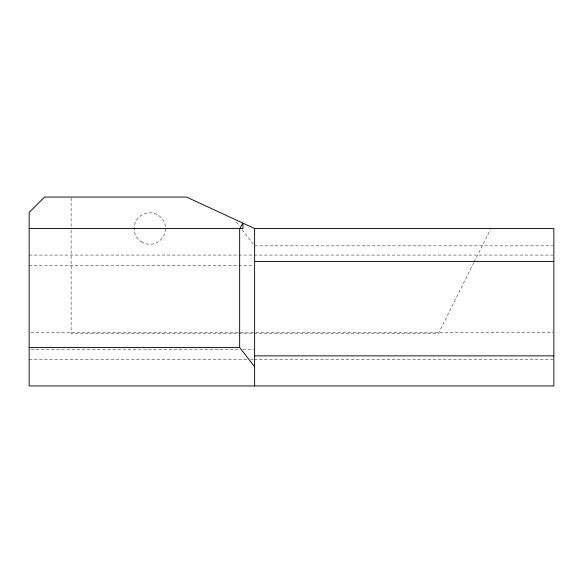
<?xml version="1.0" encoding="UTF-8"?>
<svg xmlns="http://www.w3.org/2000/svg" width="583" height="583" viewBox="0 0 583 583"><rect width="100%" height="100%" fill="white"/><g stroke="black" fill="none" stroke-linecap="round" stroke-linejoin="round"><path stroke-width="0.44" stroke-dasharray="2.92 2.19" d="M473.804 262.7L438.416 333.476L71.126 333.476L71.126 227.975M474.212 261.891L490.478 229.352M254.611 245.866L552.939 245.866M29.15 255.07L253.241 255.07M254.152 255.07L552.939 255.07M29.15 265.265L253.7 265.265M30.972 332.762L255.062 332.762M255.973 332.762L552.939 332.762M30.965 349.217L239.154 349.217M242.79 349.217L253.7 349.217M29.15 359.412L246.864 359.412M250.508 359.412L253.241 359.412M254.152 359.412L552.939 359.412M236.275 221.875L239.511 226.109M242.207 229.636L253.532 244.452M71.126 197.965L71.126 227.064M141.261 241.741A15.741 15.741 0 0 0 165.55 229.352A15.741 15.741 0 0 0 142.682 214.515A15.741 15.741 0 0 0 141.261 241.741"/><path stroke-width="0.87" d="M29.15 228.536L242.973 228.536L242.973 223.151L239.657 228.536L239.657 347.526L254.611 366.736M254.611 228.536L553.85 228.536L553.85 385.946L29.15 385.946L29.15 212.452L44.548 197.054L186.56 197.054L254.611 228.536L254.611 385.946M254.611 261.49L553.85 261.49M29.15 347.526L239.657 347.526M254.611 355.87L553.85 355.87"/></g></svg>
